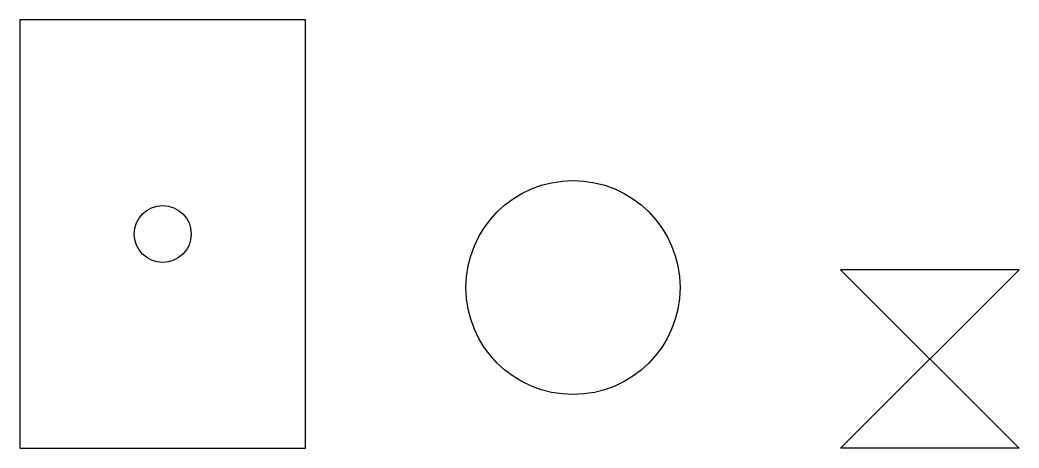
# Model space of a CAD drawing. Header units: millimetres. Extents: x 0 to 280, y 0 to 120.
import ezdxf

# ---------------------------------------------------------------- set-up
doc = ezdxf.new("R2010")
doc.units = ezdxf.units.MM

msp = doc.modelspace()

# ---------------------------------------------------------------- linework, layer by layer
for points in [[(0, 0), (80, 0), (80, 120), (0, 120)], [(230, 0), (280, 50), (230, 50), (280, 0)]]:
    msp.add_lwpolyline(points, close=True)
for centre, radius in [((155, 45), 30), ((40, 60), 8)]:
    msp.add_circle(centre, radius)

doc.saveas('drawing.dxf')
